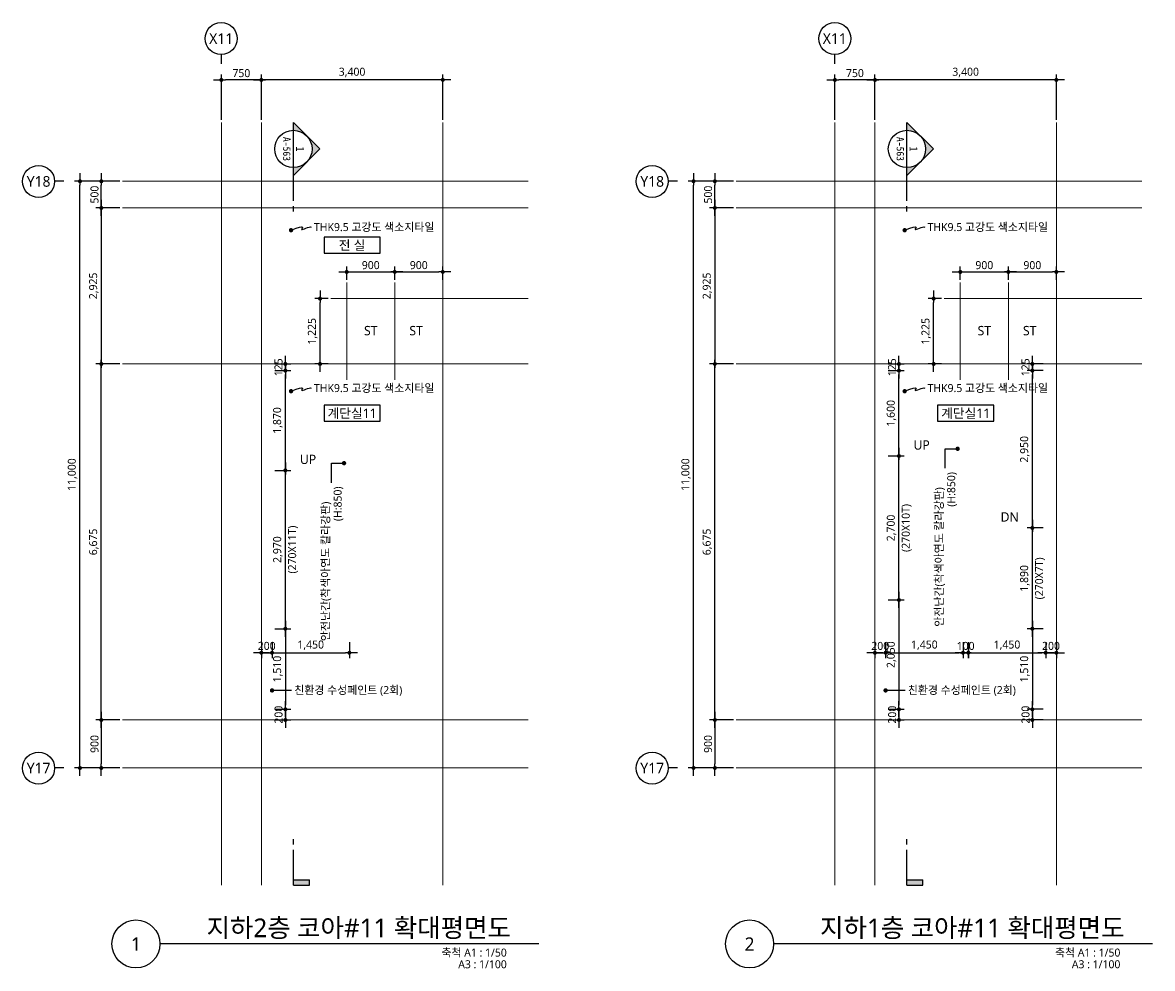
# Model space of a CAD drawing. Header units: millimetres. Extents: x 1467181 to 1850972, y 836037 to 895281.
# Drawn here: x 1597798 to 1618973, y 837511 to 855244 of the extents above; entities that cross this region are included whole.
import ezdxf
from ezdxf.enums import TextEntityAlignment as Align

# ---------------------------------------------------------------- set-up
doc = ezdxf.new("R2010")
doc.units = ezdxf.units.MM
doc.header["$MEASUREMENT"] = 0
doc.linetypes.add('CEN', pattern=[62, 60, -1, 0, -1])
doc.layers.get('0').update_dxf_attribs({"linetype": 'CONTINUOUS'})
for name, color, linetype, lineweight in [('A-AXIS-BUBL', 7, 'CONTINUOUS', 25), ('A-CNTL', 1, 'CEN', 15), ('A-DIMS', 7, 'CONTINUOUS', 25), ('A-MKXS-LEAD', 7, 'CONTINUOUS', 25), ('A-MKXS-MAK1', 3, 'CONTINUOUS', 25), ('A-MKXS-TEXT1', 3, 'CONTINUOUS', 25), ('A-MKXS-TEXT2', 7, 'CONTINUOUS', 25), ('A-MKXX-NAME', 3, 'CONTINUOUS', 25), ('A-MKXX-SYMB', 7, 'CONTINUOUS', 25), ('A-XXXX-SYMB', 7, 'CONTINUOUS', 25), ('A-XXXX-TXT1', 3, 'CONTINUOUS', 25), ('A-XXXX-TXT2', 3, 'CONTINUOUS', 25)]:
    doc.layers.add(name, color=color, linetype=linetype, lineweight=lineweight)
doc.styles.add('HY울릉도L', font='')
doc.styles.add('돋움체', font='')
doc.styles.add('맑은고딕', font='malgun.ttf')
doc.styles.get('HY울릉도L').set_extended_font_data('HYwulM')
doc.styles.get('돋움체').set_extended_font_data('DotumChe')
doc.dimstyles.new('CDIM', dxfattribs={"dimtxt": 3, "dimasz": 1.5, "dimexe": 2, "dimexo": 1, "dimgap": 1, "dimtad": 1, "dimdec": 0, "dimrnd": 0.5, "dimzin": 0, "dimdsep": 32, "dimlunit": 6, "dimtxsty": 'HY울릉도L', "dimblk1": '_CIDOT', "dimblk2": '_CIDOT', "dimsah": 1, "dimcen": 5.5, "dimclrd": 2, "dimclre": 2, "dimclrt": 7, "dimadec": 0, "dimazin": 0, "dimtfac": 1, "dimtdec": 0, "dimtix": 1, "dimtmove": 2, "dimatfit": 1, "dimldrblk": '_CIDOT', "dimfxl": 1, "dimtolj": 1, "dimtzin": 0, "dimlwd": -1, "dimarcsym": 0})

# ---------------------------------------------------------------- blocks, each defined once
blk = doc.blocks.new('_CIDOT')
at = {"color": 0, "linetype": 'ByBlock'}
blk.add_line((2, 0), (-1, 0), dxfattribs=at)
at = {"color": 0, "linetype": 'ByBlock', "const_width": 0.5}
blk.add_lwpolyline([(-0.25, 0, 1), (0.25, 0, 1)], format="xyb", close=True, dxfattribs=at)
blk = doc.blocks.new('*D36')
at = {"layer": 'A-DIMS', "lineweight": -2, "transparency": 16777216}
for p, q in [((0, 1150), (0, 2000)), ((750, 1150), (750, 2000))]:
    blk.add_line(p, q, dxfattribs=at)
at = {"layer": 'A-DIMS', "transparency": 16777216}
blk.add_line((675, 1900), (75, 1900), dxfattribs=at)
at = {"layer": 'A-DIMS', "transparency": 16777216, "xscale": 75, "yscale": 75, "zscale": 75, "rotation": 180}
blk.add_blockref('_CIDOT', (0, 1900), dxfattribs=at)
at = {"layer": 'A-DIMS', "transparency": 16777216, "xscale": 75, "yscale": 75, "zscale": 75}
blk.add_blockref('_CIDOT', (750, 1900), dxfattribs=at)
at = {"layer": 'A-DIMS', "color": 3, "transparency": 16777216, "insert": (375, 2027), "char_height": 150, "attachment_point": 5, "style": '맑은고딕'}
blk.add_mtext('\\A1;750', dxfattribs=at)
blk = doc.blocks.new('*D37')
at = {"layer": 'A-DIMS', "lineweight": -2, "transparency": 16777216}
for p, q in [((750, 1150), (750, 2000)), ((4150, 1150), (4150, 2000))]:
    blk.add_line(p, q, dxfattribs=at)
at = {"layer": 'A-DIMS', "transparency": 16777216}
blk.add_line((4075, 1900), (825, 1900), dxfattribs=at)
at = {"layer": 'A-DIMS', "transparency": 16777216, "xscale": 75, "yscale": 75, "zscale": 75, "rotation": 180}
blk.add_blockref('_CIDOT', (750, 1900), dxfattribs=at)
at = {"layer": 'A-DIMS', "transparency": 16777216, "xscale": 75, "yscale": 75, "zscale": 75}
blk.add_blockref('_CIDOT', (4150, 1900), dxfattribs=at)
at = {"layer": 'A-DIMS', "color": 3, "transparency": 16777216, "insert": (2450, 2040), "char_height": 150, "attachment_point": 5, "style": '맑은고딕'}
blk.add_mtext('\\A1;3,400', dxfattribs=at)
blk = doc.blocks.new('*D38')
at = {"layer": 'A-DIMS', "lineweight": -2, "transparency": 16777216}
for p, q in [((-1900, 0), (-2750, 0)), ((-1900, -11000), (-2750, -11000))]:
    blk.add_line(p, q, dxfattribs=at)
at = {"layer": 'A-DIMS', "transparency": 16777216}
blk.add_line((-2650, -10925), (-2650, -75), dxfattribs=at)
at = {"layer": 'A-DIMS', "transparency": 16777216, "xscale": 75, "yscale": 75, "zscale": 75}
for p, rotation in [((-2650, 0), 90), ((-2650, -11000), 270)]:
    blk.add_blockref('_CIDOT', p, dxfattribs=dict(at, rotation=rotation))
at = {"layer": 'A-DIMS', "color": 3, "transparency": 16777216, "insert": (-2790, -5500), "char_height": 150, "attachment_point": 5, "rotation": 90, "style": '맑은고딕'}
blk.add_mtext('\\A1;11,000', dxfattribs=at)
blk = doc.blocks.new('*D39')
at = {"layer": 'A-DIMS', "lineweight": -2, "transparency": 16777216}
for p, q in [((-1900, 0), (-2350, 0)), ((-1900, -500), (-2350, -500))]:
    blk.add_line(p, q, dxfattribs=at)
at = {"layer": 'A-DIMS', "transparency": 16777216}
blk.add_line((-2250, -425), (-2250, -75), dxfattribs=at)
at = {"layer": 'A-DIMS', "transparency": 16777216, "xscale": 75, "yscale": 75, "zscale": 75}
for p, rotation in [((-2250, 0), 90), ((-2250, -500), 270)]:
    blk.add_blockref('_CIDOT', p, dxfattribs=dict(at, rotation=rotation))
at = {"layer": 'A-DIMS', "color": 3, "transparency": 16777216, "insert": (-2377, -250), "char_height": 150, "attachment_point": 5, "rotation": 90, "style": '맑은고딕'}
blk.add_mtext('\\A1;500', dxfattribs=at)
blk = doc.blocks.new('*D40')
at = {"layer": 'A-DIMS', "lineweight": -2, "transparency": 16777216}
for p, q in [((-1900, -500), (-2350, -500)), ((-1900, -3425), (-2350, -3425))]:
    blk.add_line(p, q, dxfattribs=at)
at = {"layer": 'A-DIMS', "transparency": 16777216}
blk.add_line((-2250, -575), (-2250, -3350), dxfattribs=at)
at = {"layer": 'A-DIMS', "transparency": 16777216, "xscale": 75, "yscale": 75, "zscale": 75}
for p, rotation in [((-2250, -500), 90), ((-2250, -3425), 270)]:
    blk.add_blockref('_CIDOT', p, dxfattribs=dict(at, rotation=rotation))
at = {"layer": 'A-DIMS', "color": 3, "transparency": 16777216, "insert": (-2390, -1962), "char_height": 150, "attachment_point": 5, "rotation": 90, "style": '맑은고딕'}
blk.add_mtext('\\A1;2,925', dxfattribs=at)
blk = doc.blocks.new('*D41')
at = {"layer": 'A-DIMS', "lineweight": -2, "transparency": 16777216}
for p, q in [((-1900, -3425), (-2350, -3425)), ((-1900, -10100), (-2350, -10100))]:
    blk.add_line(p, q, dxfattribs=at)
at = {"layer": 'A-DIMS', "transparency": 16777216}
blk.add_line((-2250, -10025), (-2250, -3500), dxfattribs=at)
at = {"layer": 'A-DIMS', "transparency": 16777216, "xscale": 75, "yscale": 75, "zscale": 75}
for p, rotation in [((-2250, -3425), 90), ((-2250, -10100), 270)]:
    blk.add_blockref('_CIDOT', p, dxfattribs=dict(at, rotation=rotation))
at = {"layer": 'A-DIMS', "color": 3, "transparency": 16777216, "insert": (-2390, -6762), "char_height": 150, "attachment_point": 5, "rotation": 90, "style": '맑은고딕'}
blk.add_mtext('\\A1;6,675', dxfattribs=at)
blk = doc.blocks.new('*D42')
at = {"layer": 'A-DIMS', "lineweight": -2, "transparency": 16777216}
for p, q in [((-1900, -10100), (-2350, -10100)), ((-1900, -11000), (-2350, -11000))]:
    blk.add_line(p, q, dxfattribs=at)
at = {"layer": 'A-DIMS', "transparency": 16777216}
blk.add_line((-2250, -10175), (-2250, -10925), dxfattribs=at)
at = {"layer": 'A-DIMS', "transparency": 16777216, "xscale": 75, "yscale": 75, "zscale": 75}
for p, rotation in [((-2250, -10100), 90), ((-2250, -11000), 270)]:
    blk.add_blockref('_CIDOT', p, dxfattribs=dict(at, rotation=rotation))
at = {"layer": 'A-DIMS', "color": 3, "transparency": 16777216, "insert": (-2377, -10550), "char_height": 150, "attachment_point": 5, "rotation": 90, "style": '맑은고딕'}
blk.add_mtext('\\A1;900', dxfattribs=at)
blk = doc.blocks.new('*D43')
at = {"layer": 'A-DIMS', "lineweight": -2, "transparency": 16777216}
for p, q in [((2350, -1850), (2350, -1600)), ((3250, -1850), (3250, -1600))]:
    blk.add_line(p, q, dxfattribs=at)
at = {"layer": 'A-DIMS', "transparency": 16777216}
blk.add_line((2425, -1700), (3175, -1700), dxfattribs=at)
at = {"layer": 'A-DIMS', "transparency": 16777216, "xscale": 75, "yscale": 75, "zscale": 75, "rotation": 180}
blk.add_blockref('_CIDOT', (2350, -1700), dxfattribs=at)
at = {"layer": 'A-DIMS', "transparency": 16777216, "xscale": 75, "yscale": 75, "zscale": 75}
blk.add_blockref('_CIDOT', (3250, -1700), dxfattribs=at)
at = {"layer": 'A-DIMS', "color": 3, "transparency": 16777216, "insert": (2800, -1573), "char_height": 150, "attachment_point": 5, "style": '맑은고딕'}
blk.add_mtext('\\A1;900', dxfattribs=at)
blk = doc.blocks.new('*D44')
at = {"layer": 'A-DIMS', "lineweight": -2, "transparency": 16777216}
for p, q in [((3250, -1850), (3250, -1600)), ((4150, -1850), (4150, -1600))]:
    blk.add_line(p, q, dxfattribs=at)
at = {"layer": 'A-DIMS', "transparency": 16777216}
blk.add_line((3325, -1700), (4075, -1700), dxfattribs=at)
at = {"layer": 'A-DIMS', "transparency": 16777216, "xscale": 75, "yscale": 75, "zscale": 75, "rotation": 180}
blk.add_blockref('_CIDOT', (3250, -1700), dxfattribs=at)
at = {"layer": 'A-DIMS', "transparency": 16777216, "xscale": 75, "yscale": 75, "zscale": 75}
blk.add_blockref('_CIDOT', (4150, -1700), dxfattribs=at)
at = {"layer": 'A-DIMS', "color": 3, "transparency": 16777216, "insert": (3700, -1573), "char_height": 150, "attachment_point": 5, "style": '맑은고딕'}
blk.add_mtext('\\A1;900', dxfattribs=at)
blk = doc.blocks.new('*D45')
at = {"layer": 'A-DIMS', "lineweight": -2, "transparency": 16777216}
for p, q in [((2000, -2200), (1750, -2200)), ((2000, -3425), (1750, -3425))]:
    blk.add_line(p, q, dxfattribs=at)
at = {"layer": 'A-DIMS', "transparency": 16777216}
blk.add_line((1850, -3350), (1850, -2275), dxfattribs=at)
at = {"layer": 'A-DIMS', "transparency": 16777216, "xscale": 75, "yscale": 75, "zscale": 75}
for p, rotation in [((1850, -2200), 90), ((1850, -3425), 270)]:
    blk.add_blockref('_CIDOT', p, dxfattribs=dict(at, rotation=rotation))
at = {"layer": 'A-DIMS', "color": 3, "transparency": 16777216, "insert": (1710, -2813), "char_height": 150, "attachment_point": 5, "rotation": 90, "style": '맑은고딕'}
blk.add_mtext('\\A1;1,225', dxfattribs=at)
blk = doc.blocks.new('CORE 11- 단면')
at = {"layer": 'A-MKXS-MAK1'}
blk.add_hatch(color=256, dxfattribs=at).paths.add_polyline_path([(22637, 13698), (22637, 13798), (22937, 13798), (22937, 13698)])
h = blk.add_hatch(color=256, dxfattribs=at)
h.paths.add_polyline_path([(22442, -7), (22690, 241, 0.414214), (22690, -254)])
h.paths.add_polyline_path([(22690, 241), (22937, 488), (22937, 343, 0.198912)])
h.paths.add_polyline_path([(22690, -254, 0.198912), (22937, -357), (22937, -502)])
for p, q in [((22637, 13798), (22637, 13698)), ((22937, 13798), (22637, 13798)), ((22937, 13798), (22937, 13135)), ((22937, 13698), (22637, 13698)), ((22937, 13035), (22937, 12935)), ((22937, 1166), (22937, 1066)), ((22937, 966), (22937, -502)), ((22937, 488), (22442, -7)), ((22937, -502), (22442, -7))]:
    blk.add_line(p, q, dxfattribs=at)
blk.add_circle((22937, -7), 350, dxfattribs=at)
at = {"layer": 'A-MKXS-TEXT2', "style": '돋움체'}
for s, height, p in [('1', 150, (22812, -7)), ('A-563', 140, (23062, -7))]:
    blk.add_text(s, height=height, rotation=90, dxfattribs=at).set_placement(p, align=Align.MIDDLE)
blk = doc.blocks.new('*D581')
at = {"layer": 'A-DIMS', "lineweight": -2, "transparency": 16777216}
for p, q in [((1602523, 846849), (1602823, 846849)), ((1602523, 843879), (1602823, 843879))]:
    blk.add_line(p, q, dxfattribs=at)
at = {"layer": 'A-DIMS', "transparency": 16777216}
blk.add_line((1602723, 843954), (1602723, 846774), dxfattribs=at)
at = {"layer": 'A-DIMS', "transparency": 16777216, "xscale": 75, "yscale": 75, "zscale": 75}
for p, rotation in [((1602723, 846849), 90), ((1602723, 843879), 270)]:
    blk.add_blockref('_CIDOT', p, dxfattribs=dict(at, rotation=rotation))
at = {"layer": 'A-DIMS', "color": 3, "transparency": 16777216, "char_height": 150, "attachment_point": 5, "rotation": 90, "style": '맑은고딕'}
for s, insert in [('\\A1;(270X11T)', (1602867, 845364)), ('\\A1;2,970', (1602583, 845364))]:
    blk.add_mtext(s, dxfattribs=dict(at, insert=insert))
blk = doc.blocks.new('*D582')
at = {"layer": 'A-DIMS', "lineweight": -2, "transparency": 16777216}
for p, q in [((1602523, 843879), (1602823, 843879)), ((1602523, 842369), (1602823, 842369))]:
    blk.add_line(p, q, dxfattribs=at)
at = {"layer": 'A-DIMS', "transparency": 16777216}
blk.add_line((1602723, 843804), (1602723, 842444), dxfattribs=at)
at = {"layer": 'A-DIMS', "transparency": 16777216, "xscale": 75, "yscale": 75, "zscale": 75}
for p, rotation in [((1602723, 843879), 90), ((1602723, 842369), 270)]:
    blk.add_blockref('_CIDOT', p, dxfattribs=dict(at, rotation=rotation))
at = {"layer": 'A-DIMS', "color": 3, "transparency": 16777216, "insert": (1602582, 843124), "char_height": 150, "attachment_point": 5, "rotation": 90, "style": '맑은고딕'}
blk.add_mtext('\\A1;1,510', dxfattribs=at)
blk = doc.blocks.new('*D583')
at = {"layer": 'A-DIMS', "lineweight": -2, "transparency": 16777216}
for p, q in [((1602523, 848719), (1602823, 848719)), ((1602523, 846849), (1602823, 846849))]:
    blk.add_line(p, q, dxfattribs=at)
at = {"layer": 'A-DIMS', "transparency": 16777216}
blk.add_line((1602723, 846924), (1602723, 848644), dxfattribs=at)
at = {"layer": 'A-DIMS', "transparency": 16777216, "xscale": 75, "yscale": 75, "zscale": 75}
for p, rotation in [((1602723, 848719), 90), ((1602723, 846849), 270)]:
    blk.add_blockref('_CIDOT', p, dxfattribs=dict(at, rotation=rotation))
at = {"layer": 'A-DIMS', "color": 3, "transparency": 16777216, "insert": (1602582, 847784), "char_height": 150, "attachment_point": 5, "rotation": 90, "style": '맑은고딕'}
blk.add_mtext('\\A1;1,870', dxfattribs=at)
blk = doc.blocks.new('*D584')
at = {"layer": 'A-DIMS', "transparency": 16777216}
for p, q in [((1602723, 848919), (1602723, 848994)), ((1602723, 848719), (1602723, 848844)), ((1602723, 848644), (1602723, 848569))]:
    blk.add_line(p, q, dxfattribs=at)
at = {"layer": 'A-DIMS', "lineweight": -2, "transparency": 16777216}
for p, q in [((1602523, 848844), (1602823, 848844)), ((1602523, 848719), (1602823, 848719))]:
    blk.add_line(p, q, dxfattribs=at)
at = {"layer": 'A-DIMS', "transparency": 16777216, "xscale": 75, "yscale": 75, "zscale": 75}
for p, rotation in [((1602723, 848844), 270), ((1602723, 848719), 90)]:
    blk.add_blockref('_CIDOT', p, dxfattribs=dict(at, rotation=rotation))
at = {"layer": 'A-DIMS', "color": 3, "transparency": 16777216, "insert": (1602595, 848782), "char_height": 150, "attachment_point": 5, "rotation": 90, "style": '맑은고딕'}
blk.add_mtext('\\A1;125', dxfattribs=at)
blk = doc.blocks.new('*D585')
at = {"layer": 'A-DIMS', "lineweight": -2, "transparency": 16777216}
for p, q in [((1602473, 843629), (1602473, 843329)), ((1603923, 843629), (1603923, 843329))]:
    blk.add_line(p, q, dxfattribs=at)
at = {"layer": 'A-DIMS', "transparency": 16777216}
blk.add_line((1602548, 843429), (1603848, 843429), dxfattribs=at)
at = {"layer": 'A-DIMS', "transparency": 16777216, "xscale": 75, "yscale": 75, "zscale": 75, "rotation": 180}
blk.add_blockref('_CIDOT', (1602473, 843429), dxfattribs=at)
at = {"layer": 'A-DIMS', "transparency": 16777216, "xscale": 75, "yscale": 75, "zscale": 75}
blk.add_blockref('_CIDOT', (1603923, 843429), dxfattribs=at)
at = {"layer": 'A-DIMS', "color": 3, "transparency": 16777216, "insert": (1603198, 843570), "char_height": 150, "attachment_point": 5, "style": '맑은고딕'}
blk.add_mtext('\\A1;1,450', dxfattribs=at)
blk = doc.blocks.new('*D586')
at = {"layer": 'A-DIMS', "lineweight": -2, "transparency": 16777216}
for p, q in [((1602273, 843629), (1602273, 843329)), ((1602473, 843629), (1602473, 843329))]:
    blk.add_line(p, q, dxfattribs=at)
at = {"layer": 'A-DIMS', "transparency": 16777216}
for p, q in [((1602198, 843429), (1602123, 843429)), ((1602273, 843429), (1602473, 843429)), ((1602548, 843429), (1602623, 843429))]:
    blk.add_line(p, q, dxfattribs=at)
at = {"layer": 'A-DIMS', "transparency": 16777216, "xscale": 75, "yscale": 75, "zscale": 75}
blk.add_blockref('_CIDOT', (1602273, 843429), dxfattribs=at)
at = {"layer": 'A-DIMS', "transparency": 16777216, "xscale": 75, "yscale": 75, "zscale": 75, "rotation": 180}
blk.add_blockref('_CIDOT', (1602473, 843429), dxfattribs=at)
at = {"layer": 'A-DIMS', "color": 3, "transparency": 16777216, "insert": (1602373, 843557), "char_height": 150, "attachment_point": 5, "style": '맑은고딕'}
blk.add_mtext('\\A1;200', dxfattribs=at)
blk = doc.blocks.new('*D588')
at = {"layer": 'A-DIMS', "lineweight": -2, "transparency": 16777216}
for p, q in [((1614023, 847119), (1614323, 847119)), ((1614023, 844419), (1614323, 844419))]:
    blk.add_line(p, q, dxfattribs=at)
at = {"layer": 'A-DIMS', "transparency": 16777216}
blk.add_line((1614223, 844494), (1614223, 847044), dxfattribs=at)
at = {"layer": 'A-DIMS', "transparency": 16777216, "xscale": 75, "yscale": 75, "zscale": 75}
for p, rotation in [((1614223, 847119), 90), ((1614223, 844419), 270)]:
    blk.add_blockref('_CIDOT', p, dxfattribs=dict(at, rotation=rotation))
at = {"layer": 'A-DIMS', "color": 3, "transparency": 16777216, "char_height": 150, "attachment_point": 5, "rotation": 90, "style": '맑은고딕'}
for s, insert in [('\\A1;(270X10T)', (1614367, 845769)), ('\\A1;2,700', (1614083, 845769))]:
    blk.add_mtext(s, dxfattribs=dict(at, insert=insert))
blk = doc.blocks.new('*D589')
at = {"layer": 'A-DIMS', "lineweight": -2, "transparency": 16777216}
for p, q in [((1614023, 844419), (1614323, 844419)), ((1614023, 842369), (1614323, 842369))]:
    blk.add_line(p, q, dxfattribs=at)
at = {"layer": 'A-DIMS', "transparency": 16777216}
blk.add_line((1614223, 844344), (1614223, 842444), dxfattribs=at)
at = {"layer": 'A-DIMS', "transparency": 16777216, "xscale": 75, "yscale": 75, "zscale": 75}
for p, rotation in [((1614223, 844419), 90), ((1614223, 842369), 270)]:
    blk.add_blockref('_CIDOT', p, dxfattribs=dict(at, rotation=rotation))
at = {"layer": 'A-DIMS', "color": 3, "transparency": 16777216, "insert": (1614083, 843394), "char_height": 150, "attachment_point": 5, "rotation": 90, "style": '맑은고딕'}
blk.add_mtext('\\A1;2,050', dxfattribs=at)
blk = doc.blocks.new('*D590')
at = {"layer": 'A-DIMS', "lineweight": -2, "transparency": 16777216}
for p, q in [((1614023, 848719), (1614323, 848719)), ((1614023, 847119), (1614323, 847119))]:
    blk.add_line(p, q, dxfattribs=at)
at = {"layer": 'A-DIMS', "transparency": 16777216}
blk.add_line((1614223, 847194), (1614223, 848644), dxfattribs=at)
at = {"layer": 'A-DIMS', "transparency": 16777216, "xscale": 75, "yscale": 75, "zscale": 75}
for p, rotation in [((1614223, 848719), 90), ((1614223, 847119), 270)]:
    blk.add_blockref('_CIDOT', p, dxfattribs=dict(at, rotation=rotation))
at = {"layer": 'A-DIMS', "color": 3, "transparency": 16777216, "insert": (1614083, 847919), "char_height": 150, "attachment_point": 5, "rotation": 90, "style": '맑은고딕'}
blk.add_mtext('\\A1;1,600', dxfattribs=at)
blk = doc.blocks.new('*D591')
at = {"layer": 'A-DIMS', "transparency": 16777216}
for p, q in [((1614223, 848919), (1614223, 848994)), ((1614223, 848719), (1614223, 848844)), ((1614223, 848644), (1614223, 848569))]:
    blk.add_line(p, q, dxfattribs=at)
at = {"layer": 'A-DIMS', "lineweight": -2, "transparency": 16777216}
for p, q in [((1614023, 848844), (1614323, 848844)), ((1614023, 848719), (1614323, 848719))]:
    blk.add_line(p, q, dxfattribs=at)
at = {"layer": 'A-DIMS', "transparency": 16777216, "xscale": 75, "yscale": 75, "zscale": 75}
for p, rotation in [((1614223, 848844), 270), ((1614223, 848719), 90)]:
    blk.add_blockref('_CIDOT', p, dxfattribs=dict(at, rotation=rotation))
at = {"layer": 'A-DIMS', "color": 3, "transparency": 16777216, "insert": (1614095, 848782), "char_height": 150, "attachment_point": 5, "rotation": 90, "style": '맑은고딕'}
blk.add_mtext('\\A1;125', dxfattribs=at)
blk = doc.blocks.new('*D592')
at = {"layer": 'A-DIMS', "lineweight": -2, "transparency": 16777216}
for p, q in [((1614023, 842369), (1614323, 842369)), ((1614023, 842169), (1614323, 842169))]:
    blk.add_line(p, q, dxfattribs=at)
at = {"layer": 'A-DIMS', "transparency": 16777216}
for p, q in [((1614223, 842444), (1614223, 842519)), ((1614223, 842369), (1614223, 842169)), ((1614223, 842094), (1614223, 842019))]:
    blk.add_line(p, q, dxfattribs=at)
at = {"layer": 'A-DIMS', "transparency": 16777216, "xscale": 75, "yscale": 75, "zscale": 75}
for p, rotation in [((1614223, 842369), 270), ((1614223, 842169), 90)]:
    blk.add_blockref('_CIDOT', p, dxfattribs=dict(at, rotation=rotation))
at = {"layer": 'A-DIMS', "color": 3, "transparency": 16777216, "insert": (1614096, 842269), "char_height": 150, "attachment_point": 5, "rotation": 90, "style": '맑은고딕'}
blk.add_mtext('\\A1;200', dxfattribs=at)
blk = doc.blocks.new('*D593')
at = {"layer": 'A-DIMS', "lineweight": -2, "transparency": 16777216}
for p, q in [((1613974, 843629), (1613974, 843329)), ((1615424, 843629), (1615424, 843329))]:
    blk.add_line(p, q, dxfattribs=at)
at = {"layer": 'A-DIMS', "transparency": 16777216}
blk.add_line((1614049, 843429), (1615349, 843429), dxfattribs=at)
at = {"layer": 'A-DIMS', "transparency": 16777216, "xscale": 75, "yscale": 75, "zscale": 75, "rotation": 180}
blk.add_blockref('_CIDOT', (1613974, 843429), dxfattribs=at)
at = {"layer": 'A-DIMS', "transparency": 16777216, "xscale": 75, "yscale": 75, "zscale": 75}
blk.add_blockref('_CIDOT', (1615424, 843429), dxfattribs=at)
at = {"layer": 'A-DIMS', "color": 3, "transparency": 16777216, "insert": (1614699, 843570), "char_height": 150, "attachment_point": 5, "style": '맑은고딕'}
blk.add_mtext('\\A1;1,450', dxfattribs=at)
blk = doc.blocks.new('*D594')
at = {"layer": 'A-DIMS', "lineweight": -2, "transparency": 16777216}
for p, q in [((1613773, 843629), (1613773, 843329)), ((1613973, 843629), (1613973, 843329))]:
    blk.add_line(p, q, dxfattribs=at)
at = {"layer": 'A-DIMS', "transparency": 16777216}
for p, q in [((1613698, 843429), (1613623, 843429)), ((1613773, 843429), (1613973, 843429)), ((1614048, 843429), (1614123, 843429))]:
    blk.add_line(p, q, dxfattribs=at)
at = {"layer": 'A-DIMS', "transparency": 16777216, "xscale": 75, "yscale": 75, "zscale": 75}
blk.add_blockref('_CIDOT', (1613773, 843429), dxfattribs=at)
at = {"layer": 'A-DIMS', "transparency": 16777216, "xscale": 75, "yscale": 75, "zscale": 75, "rotation": 180}
blk.add_blockref('_CIDOT', (1613973, 843429), dxfattribs=at)
at = {"layer": 'A-DIMS', "color": 3, "transparency": 16777216, "insert": (1613873, 843557), "char_height": 150, "attachment_point": 5, "style": '맑은고딕'}
blk.add_mtext('\\A1;200', dxfattribs=at)
blk = doc.blocks.new('*D595')
at = {"layer": 'A-DIMS', "lineweight": -2, "transparency": 16777216}
for p, q in [((1615524, 843629), (1615524, 843329)), ((1616973, 843629), (1616973, 843329))]:
    blk.add_line(p, q, dxfattribs=at)
at = {"layer": 'A-DIMS', "transparency": 16777216}
blk.add_line((1615599, 843429), (1616898, 843429), dxfattribs=at)
at = {"layer": 'A-DIMS', "transparency": 16777216, "xscale": 75, "yscale": 75, "zscale": 75, "rotation": 180}
blk.add_blockref('_CIDOT', (1615524, 843429), dxfattribs=at)
at = {"layer": 'A-DIMS', "transparency": 16777216, "xscale": 75, "yscale": 75, "zscale": 75}
blk.add_blockref('_CIDOT', (1616973, 843429), dxfattribs=at)
at = {"layer": 'A-DIMS', "color": 3, "transparency": 16777216, "insert": (1616248, 843570), "char_height": 150, "attachment_point": 5, "style": '맑은고딕'}
blk.add_mtext('\\A1;1,450', dxfattribs=at)
blk = doc.blocks.new('*D596')
at = {"layer": 'A-DIMS', "lineweight": -2, "transparency": 16777216}
for p, q in [((1615424, 843629), (1615424, 843329)), ((1615523, 843629), (1615523, 843329))]:
    blk.add_line(p, q, dxfattribs=at)
at = {"layer": 'A-DIMS', "transparency": 16777216}
for p, q in [((1615349, 843429), (1615274, 843429)), ((1615424, 843429), (1615523, 843429)), ((1615598, 843429), (1615673, 843429))]:
    blk.add_line(p, q, dxfattribs=at)
at = {"layer": 'A-DIMS', "transparency": 16777216, "xscale": 75, "yscale": 75, "zscale": 75}
blk.add_blockref('_CIDOT', (1615424, 843429), dxfattribs=at)
at = {"layer": 'A-DIMS', "transparency": 16777216, "xscale": 75, "yscale": 75, "zscale": 75, "rotation": 180}
blk.add_blockref('_CIDOT', (1615523, 843429), dxfattribs=at)
at = {"layer": 'A-DIMS', "color": 3, "transparency": 16777216, "insert": (1615473, 843557), "char_height": 150, "attachment_point": 5, "style": '맑은고딕'}
blk.add_mtext('\\A1;100', dxfattribs=at)
blk = doc.blocks.new('*D597')
at = {"layer": 'A-DIMS', "lineweight": -2, "transparency": 16777216}
for p, q in [((1616973, 843629), (1616973, 843329)), ((1617173, 843629), (1617173, 843329))]:
    blk.add_line(p, q, dxfattribs=at)
at = {"layer": 'A-DIMS', "transparency": 16777216}
for p, q in [((1616898, 843429), (1616823, 843429)), ((1616973, 843429), (1617173, 843429)), ((1617248, 843429), (1617323, 843429))]:
    blk.add_line(p, q, dxfattribs=at)
at = {"layer": 'A-DIMS', "transparency": 16777216, "xscale": 75, "yscale": 75, "zscale": 75}
blk.add_blockref('_CIDOT', (1616973, 843429), dxfattribs=at)
at = {"layer": 'A-DIMS', "transparency": 16777216, "xscale": 75, "yscale": 75, "zscale": 75, "rotation": 180}
blk.add_blockref('_CIDOT', (1617173, 843429), dxfattribs=at)
at = {"layer": 'A-DIMS', "color": 3, "transparency": 16777216, "insert": (1617073, 843557), "char_height": 150, "attachment_point": 5, "style": '맑은고딕'}
blk.add_mtext('\\A1;200', dxfattribs=at)
blk = doc.blocks.new('*D598')
at = {"layer": 'A-DIMS', "lineweight": -2, "transparency": 16777216}
for p, q in [((1616923, 845769), (1616623, 845769)), ((1616923, 843879), (1616623, 843879))]:
    blk.add_line(p, q, dxfattribs=at)
at = {"layer": 'A-DIMS', "transparency": 16777216}
blk.add_line((1616723, 843954), (1616723, 845694), dxfattribs=at)
at = {"layer": 'A-DIMS', "transparency": 16777216, "xscale": 75, "yscale": 75, "zscale": 75}
for p, rotation in [((1616723, 845769), 90), ((1616723, 843879), 270)]:
    blk.add_blockref('_CIDOT', p, dxfattribs=dict(at, rotation=rotation))
at = {"layer": 'A-DIMS', "color": 3, "transparency": 16777216, "char_height": 150, "attachment_point": 5, "rotation": 90, "style": '맑은고딕'}
for s, insert in [('\\A1;(270X7T)', (1616866, 844824)), ('\\A1;1,890', (1616583, 844824))]:
    blk.add_mtext(s, dxfattribs=dict(at, insert=insert))
blk = doc.blocks.new('*D599')
at = {"layer": 'A-DIMS', "lineweight": -2, "transparency": 16777216}
for p, q in [((1616923, 843879), (1616623, 843879)), ((1616923, 842369), (1616623, 842369))]:
    blk.add_line(p, q, dxfattribs=at)
at = {"layer": 'A-DIMS', "transparency": 16777216}
blk.add_line((1616723, 843804), (1616723, 842444), dxfattribs=at)
at = {"layer": 'A-DIMS', "transparency": 16777216, "xscale": 75, "yscale": 75, "zscale": 75}
for p, rotation in [((1616723, 843879), 90), ((1616723, 842369), 270)]:
    blk.add_blockref('_CIDOT', p, dxfattribs=dict(at, rotation=rotation))
at = {"layer": 'A-DIMS', "color": 3, "transparency": 16777216, "insert": (1616583, 843124), "char_height": 150, "attachment_point": 5, "rotation": 90, "style": '맑은고딕'}
blk.add_mtext('\\A1;1,510', dxfattribs=at)
blk = doc.blocks.new('*D600')
at = {"layer": 'A-DIMS', "lineweight": -2, "transparency": 16777216}
for p, q in [((1616923, 848719), (1616623, 848719)), ((1616923, 845769), (1616623, 845769))]:
    blk.add_line(p, q, dxfattribs=at)
at = {"layer": 'A-DIMS', "transparency": 16777216}
blk.add_line((1616723, 845844), (1616723, 848644), dxfattribs=at)
at = {"layer": 'A-DIMS', "transparency": 16777216, "xscale": 75, "yscale": 75, "zscale": 75}
for p, rotation in [((1616723, 848719), 90), ((1616723, 845769), 270)]:
    blk.add_blockref('_CIDOT', p, dxfattribs=dict(at, rotation=rotation))
at = {"layer": 'A-DIMS', "color": 3, "transparency": 16777216, "insert": (1616583, 847244), "char_height": 150, "attachment_point": 5, "rotation": 90, "style": '맑은고딕'}
blk.add_mtext('\\A1;2,950', dxfattribs=at)
blk = doc.blocks.new('*D601')
at = {"layer": 'A-DIMS', "transparency": 16777216}
for p, q in [((1616723, 848919), (1616723, 848994)), ((1616723, 848719), (1616723, 848844)), ((1616723, 848644), (1616723, 848569))]:
    blk.add_line(p, q, dxfattribs=at)
at = {"layer": 'A-DIMS', "lineweight": -2, "transparency": 16777216}
for p, q in [((1616923, 848844), (1616623, 848844)), ((1616923, 848719), (1616623, 848719))]:
    blk.add_line(p, q, dxfattribs=at)
at = {"layer": 'A-DIMS', "transparency": 16777216, "xscale": 75, "yscale": 75, "zscale": 75}
for p, rotation in [((1616723, 848844), 270), ((1616723, 848719), 90)]:
    blk.add_blockref('_CIDOT', p, dxfattribs=dict(at, rotation=rotation))
at = {"layer": 'A-DIMS', "color": 3, "transparency": 16777216, "insert": (1616595, 848782), "char_height": 150, "attachment_point": 5, "rotation": 90, "style": '맑은고딕'}
blk.add_mtext('\\A1;125', dxfattribs=at)
blk = doc.blocks.new('*D602')
at = {"layer": 'A-DIMS', "lineweight": -2, "transparency": 16777216}
for p, q in [((1616923, 842369), (1616623, 842369)), ((1616923, 842169), (1616623, 842169))]:
    blk.add_line(p, q, dxfattribs=at)
at = {"layer": 'A-DIMS', "transparency": 16777216}
for p, q in [((1616723, 842444), (1616723, 842519)), ((1616723, 842369), (1616723, 842169)), ((1616723, 842094), (1616723, 842019))]:
    blk.add_line(p, q, dxfattribs=at)
at = {"layer": 'A-DIMS', "transparency": 16777216, "xscale": 75, "yscale": 75, "zscale": 75}
for p, rotation in [((1616723, 842369), 270), ((1616723, 842169), 90)]:
    blk.add_blockref('_CIDOT', p, dxfattribs=dict(at, rotation=rotation))
at = {"layer": 'A-DIMS', "color": 3, "transparency": 16777216, "insert": (1616596, 842269), "char_height": 150, "attachment_point": 5, "rotation": 90, "style": '맑은고딕'}
blk.add_mtext('\\A1;200', dxfattribs=at)
blk = doc.blocks.new('*D663')
at = {"layer": 'A-DIMS', "lineweight": -2, "transparency": 16777216}
for p, q in [((1602523, 842369), (1602823, 842369)), ((1602523, 842169), (1602823, 842169))]:
    blk.add_line(p, q, dxfattribs=at)
at = {"layer": 'A-DIMS', "transparency": 16777216}
for p, q in [((1602723, 842444), (1602723, 842519)), ((1602723, 842369), (1602723, 842169)), ((1602723, 842094), (1602723, 842019))]:
    blk.add_line(p, q, dxfattribs=at)
at = {"layer": 'A-DIMS', "transparency": 16777216, "xscale": 75, "yscale": 75, "zscale": 75}
for p, rotation in [((1602723, 842369), 270), ((1602723, 842169), 90)]:
    blk.add_blockref('_CIDOT', p, dxfattribs=dict(at, rotation=rotation))
at = {"layer": 'A-DIMS', "color": 3, "transparency": 16777216, "insert": (1602596, 842269), "char_height": 150, "attachment_point": 5, "rotation": 90, "style": '맑은고딕'}
blk.add_mtext('\\A1;200', dxfattribs=at)
blk = doc.blocks.new('CORE11_GRID')
at = {"layer": 'A-AXIS-BUBL', "ltscale": 0.2}
for p, q in [((0, 2200), (0, 2375)), ((-2950, 0), (-3125, 0)), ((-2950, -11000), (-3125, -11000))]:
    blk.add_line(p, q, dxfattribs=at)
for centre in [(-2.9, 2675), (-3425, -2.9), (-3425, -11002.9)]:
    blk.add_circle(centre, 300, dxfattribs=at)
at = {"layer": 'A-CNTL'}
for p, q in [((0, -13200), (0, 1100)), ((750, -13200), (750, 1100)), ((4150, -13200), (4150, 1100)), ((-1850, 0), (5750, 0)), ((-1850, -500), (5750, -500)), ((2350, -3725), (2350, -1900)), ((3250, -3725), (3250, -1900)), ((5750, -2200), (2050, -2200)), ((-1850, -3425), (5750, -3425)), ((-1850, -10100), (5750, -10100)), ((-1850, -11000), (5750, -11000))]:
    blk.add_line(p, q, dxfattribs=at)
at = {"layer": 'A-XXXX-TXT2', "ltscale": 0.2, "style": '맑은고딕'}
for s, p in [('X11', (-2.9, 2675)), ('Y18', (-3425, -2.9)), ('Y17', (-3425, -11002.9))]:
    blk.add_text(s, height=200, dxfattribs=at).set_placement(p, align=Align.MIDDLE)
at = {"layer": 'A-DIMS'}
for base, p1, p2, angle, picture, middle in [((0, 1900), (750, 1100), (0, 1100), 180, '*D36', (375, 2027.5)), ((750, 1900), (4150, 1100), (750, 1100), 180, '*D37', (2450, 2040.1)), ((-2650, 0), (-1850, -11000), (-1850, 0), 270, '*D38', (-2790.5, -5500)), ((-2250, 0), (-1850, -500), (-1850, 0), 270, '*D39', (-2377.5, -250)), ((-2250, -3425), (-1850, -500), (-1850, -3425), 90, '*D40', (-2390.1, -1962.5)), ((3250, -1700), (2350, -1900), (3250, -1900), 180, '*D43', (2800, -1572.5)), ((4150, -1700), (3250, -1900), (4150, -1900), 180, '*D44', (3700, -1572.5)), ((1850, -2200), (2050, -3425), (2050, -2200), 270, '*D45', (1709.5, -2812.5)), ((-2250, -3425), (-1850, -10100), (-1850, -3425), 270, '*D41', (-2390.1, -6762.5)), ((-2250, -11000), (-1850, -10100), (-1850, -11000), 90, '*D42', (-2377.5, -10550))]:
    dim = blk.add_linear_dim(base=base, p1=p1, p2=p2, angle=angle, dimstyle='CDIM', override={"dimscale": 50, "dimtxsty": '맑은고딕', "dimclrd": 256, "dimclre": 256, "dimclrt": 3}, dxfattribs=at)
    dim.commit()
    dim.dimension.update_dxf_attribs({"geometry": picture, "text_midpoint": middle})

msp = doc.modelspace()

# ---------------------------------------------------------------- linework, layer by layer
at = {"layer": 'A-MKXS-LEAD', "const_width": 40}
for points in [[(1602809.3, 851353.7, 1), (1602850.8, 851349.6, 1)], [(1614309.3, 851353.7, 1), (1614350.8, 851349.6, 1)], [(1602809.3, 848335.4, 1), (1602850.8, 848331.2, 1)], [(1614309.3, 848335.4, 1), (1614350.8, 848331.2, 1)], [(1615321.2, 847233.6, 1), (1615325.3, 847275.1, 1)], [(1603821.2, 846963.6, 1), (1603825.3, 847005.1, 1)], [(1602452.3, 842721.9, -1), (1602493.7, 842726, -1)], [(1613952.3, 842721.9, -1), (1613993.7, 842726, -1)]]:
    msp.add_lwpolyline(points, format="xyb", close=True, dxfattribs=at)
at = {"layer": 'A-MKXS-LEAD'}
for points in [[(1602829.2, 851351.3), (1602927, 851388.2), (1602990.7, 851408.1), (1603026.9, 851414.5), (1603042.3, 851411), (1603043.5, 851401.1), (1603037, 851388.3), (1603029.4, 851376.1), (1603027.5, 851368.1), (1603036.1, 851366.7), (1603054.3, 851371.1), (1603079.1, 851379.4), (1603108, 851389.5), (1603138.2, 851399.6), (1603167, 851407.7), (1603191.7, 851412), (1603209.6, 851410.6)], [(1614329.2, 851351.3), (1614427, 851388.2), (1614490.7, 851408.1), (1614526.9, 851414.5), (1614542.3, 851411), (1614543.5, 851401.1), (1614537, 851388.3), (1614529.4, 851376.1), (1614527.5, 851368.1), (1614536.1, 851366.7), (1614554.3, 851371.1), (1614579.1, 851379.4), (1614608, 851389.5), (1614638.2, 851399.6), (1614667, 851407.7), (1614691.7, 851412), (1614709.6, 851410.6)], [(1602829.2, 848333), (1602927, 848369.8), (1602990.7, 848389.7), (1603026.9, 848396.2), (1603042.3, 848392.7), (1603043.5, 848382.8), (1603037, 848370), (1603029.4, 848357.8), (1603027.5, 848349.7), (1603036.1, 848348.4), (1603054.3, 848352.8), (1603079.1, 848361), (1603108, 848371.1), (1603138.2, 848381.2), (1603167, 848389.4), (1603191.7, 848393.7), (1603209.6, 848392.2)], [(1614329.2, 848333), (1614427, 848369.8), (1614490.7, 848389.7), (1614526.9, 848396.2), (1614542.3, 848392.7), (1614543.5, 848382.8), (1614537, 848370), (1614529.4, 848357.8), (1614527.5, 848349.7), (1614536.1, 848348.4), (1614554.3, 848352.8), (1614579.1, 848361), (1614608, 848371.1), (1614638.2, 848381.2), (1614667, 848389.4), (1614691.7, 848393.7), (1614709.6, 848392.2)], [(1615089.5, 846887.3), (1615089.5, 847254.4), (1615323.3, 847254.4)], [(1603589.5, 846617.3), (1603589.5, 846984.4), (1603823.3, 846984.4)], [(1602840, 842723.9), (1602473, 842723.9), (1602473, 842723.9)], [(1614340, 842723.9), (1613973, 842723.9), (1613973, 842723.9)]]:
    msp.add_lwpolyline(points, dxfattribs=at)
at = {"layer": 'A-MKXX-SYMB'}
for points in [[(1604498.2, 851219.4), (1603448.2, 851219.4), (1603448.2, 850919.4), (1604498.2, 850919.4)], [(1604498.2, 848069.4), (1603448.2, 848069.4), (1603448.2, 847769.4), (1604498.2, 847769.4)], [(1615998.2, 848069.4), (1614948.2, 848069.4), (1614948.2, 847769.4), (1615998.2, 847769.4)]]:
    msp.add_lwpolyline(points, close=True, dxfattribs=at)
at = {"layer": 'A-XXXX-SYMB'}
for p, q in [((1607473.2, 837969.4), (1600373.2, 837969.4)), ((1618973.2, 837969.4), (1611873.2, 837969.4))]:
    msp.add_line(p, q, dxfattribs=at)
for centre in [(1599923.2, 837969.4), (1611423.2, 837969.4)]:
    msp.add_circle(centre, 450, dxfattribs=at)

# ---------------------------------------------------------------- block references
at = {"layer": 'A-DIMS'}
for p in [(1601523.2, 852269.4), (1613023.2, 852269.4)]:
    msp.add_blockref('CORE11_GRID', p, dxfattribs=at)
at = {"layer": 'A-DIMS', "rotation": 180}
for p in [(1625810.6, 852867.8), (1637310.6, 852867.8)]:
    msp.add_blockref('CORE 11- 단면', p, dxfattribs=at)

# ---------------------------------------------------------------- texts
at = {"layer": 'A-MKXS-TEXT1', "style": '맑은고딕'}
for s, p in [('THK9.5 고강도 색소지타일', (1603259.6, 851410.6)), ('THK9.5 고강도 색소지타일', (1614759.6, 851410.6)), ('THK9.5 고강도 색소지타일', (1603259.6, 848392.2)), ('THK9.5 고강도 색소지타일', (1614759.6, 848392.2)), ('친환경 수성페인트 (2회)', (1602890, 842729.7)), ('친환경 수성페인트 (2회)', (1614390, 842729.7))]:
    msp.add_text(s, height=150, dxfattribs=at).set_placement(p, align=Align.MIDDLE_LEFT)
for s, p in [('(H:850)', (1615202.5, 846167.8)), ('(H:850)', (1603702.5, 845897.8)), ('안전난간(착색아연도 칼라강판)', (1614975, 843917.4)), ('안전난간(착색아연도 칼라강판)', (1603475, 843647.4))]:
    msp.add_text(s, height=150, rotation=90, dxfattribs=at).set_placement(p, align=Align.MIDDLE_LEFT)
at = {"layer": 'A-MKXX-NAME', "style": '맑은고딕'}
for s, p in [('전 실', (1603973.2, 851069.4)), ('ST', (1604323.2, 849469.4)), ('ST', (1605173.2, 849469.4)), ('ST', (1615823.2, 849469.4)), ('ST', (1616673.2, 849469.4)), ('계단실11', (1603973.2, 847919.4)), ('계단실11', (1615473.2, 847919.4)), ('UP', (1614648.5, 847325.5)), ('UP', (1603148.3, 847055.5)), ('DN', (1616298.5, 845975.5))]:
    msp.add_text(s, height=175, dxfattribs=at).set_placement(p, align=Align.MIDDLE_CENTER)
at = {"layer": 'A-XXXX-TXT1', "style": '맑은고딕'}
for s, p in [('지하2층 코아#11 확대평면도', (1606951.2, 837992)), ('지하1층 코아#11 확대평면도', (1618451.2, 837992))]:
    msp.add_text(s, height=350, dxfattribs=at).set_placement(p, align=Align.BOTTOM_RIGHT)
for s, p in [('1', (1599923.2, 837969.4)), ('2', (1611423.2, 837969.4))]:
    msp.add_text(s, height=250, dxfattribs=at).set_placement(p, align=Align.MIDDLE)
for s, p in [('축척 A1 : 1/50', (1606873.4, 837883.2)), ('축척 A1 : 1/50', (1618373.4, 837883.2)), ('A3 : 1/100', (1606873.4, 837664.3)), ('A3 : 1/100', (1618373.4, 837664.3))]:
    msp.add_text(s, height=150, dxfattribs=at).set_placement(p, align=Align.TOP_RIGHT)

# ---------------------------------------------------------------- dimensions: what is measured, and where the dimension line sits
at = {"layer": 'A-DIMS'}
for base, p1, p2, text, picture, middle in [((1602723, 848844.4), (1602473, 848719.4), (1602473, 848844.4), '<>\\X', '*D584', (1602723, 848781.9)), ((1614223.3, 848844.4), (1613973.3, 848719.4), (1613973.3, 848844.4), '<>\\X', '*D591', (1614223.3, 848781.9)), ((1616723.2, 848844.4), (1616973.2, 848719.4), (1616973.2, 848844.4), '<>\\X', '*D601', (1616723.2, 848781.9)), ((1602723, 848719.4), (1602473, 846849.4), (1602473, 848719.4), '<>\\X', '*D583', (1602723, 847784.4)), ((1614223.3, 848719.4), (1613973.2, 847119.4), (1613973.3, 848719.4), '<>\\X', '*D590', (1614223.3, 847919.4)), ((1616723.2, 848719.4), (1616973.2, 845769.4), (1616973.2, 848719.4), '<>\\X', '*D600', (1616723.2, 847244.4)), ((1614223.2, 847119.4), (1613973.2, 844419.4), (1613973.2, 847119.4), '<>\\X(270X10T)', '*D588', (1614223.2, 845769.4)), ((1602723, 846849.4), (1602473, 843879.4), (1602473, 846849.4), '<>\\X(270X11T)', '*D581', (1602723, 845364.4)), ((1616723.2, 845769.4), (1616973.2, 843879.4), (1616973.2, 845769.4), '<>\\X(270X7T)', '*D598', (1616723.2, 844824.4))]:
    dim = msp.add_linear_dim(base=base, p1=p1, p2=p2, angle=270, text=text, dimstyle='CDIM', override={"dimscale": 50, "dimtxsty": '맑은고딕', "dimclrd": 256, "dimclre": 256, "dimclrt": 3}, dxfattribs=at)
    dim.commit()
    dim.dimension.update_dxf_attribs({"geometry": picture, "text_midpoint": middle})
for base, p1, p2, angle, picture, middle in [((1614223.3, 842369.4), (1613973.2, 844419.4), (1613973.2, 842369.4), 270, '*D589', (1614083.2, 843394.4)), ((1602723, 842369.4), (1602473, 843879.4), (1602473, 842369.4), 270, '*D582', (1602582.5, 843124.4)), ((1616723.2, 842369.4), (1616973.2, 843879.4), (1616973.2, 842369.4), 270, '*D599', (1616582.8, 843124.4)), ((1602473, 843429.4), (1602273, 843679.4), (1602473, 843679.4), 180, '*D586', (1602373, 843556.9)), ((1603923.3, 843429.4), (1602473.3, 843679.4), (1603923.3, 843679.4), 180, '*D585', (1603198.3, 843569.8)), ((1613973.3, 843429.4), (1613773.3, 843679.4), (1613973.3, 843679.4), 180, '*D594', (1613873.3, 843556.9)), ((1615423.5, 843429.4), (1613973.5, 843679.4), (1615423.5, 843679.4), 180, '*D593', (1614698.5, 843569.8)), ((1615523.3, 843429.4), (1615423.5, 843679.4), (1615523.3, 843679.4), 180, '*D596', (1615473.4, 843557.3)), ((1616973.3, 843429.4), (1615523.5, 843679.4), (1616973.3, 843679.4), 180, '*D595', (1616248.4, 843569.8)), ((1617173.2, 843429.4), (1616973.3, 843679.4), (1617173.2, 843679.4), 180, '*D597', (1617073.2, 843556.9)), ((1602723.1, 842169.4), (1602473.1, 842369.4), (1602473.1, 842169.4), 270, '*D663', (1602595.6, 842269.4)), ((1614223.3, 842169.4), (1613973.2, 842369.4), (1613973.2, 842169.4), 270, '*D592', (1614095.8, 842269.4)), ((1616723.2, 842169.4), (1616973.2, 842369.4), (1616973.2, 842169.4), 270, '*D602', (1616595.7, 842269.4))]:
    dim = msp.add_linear_dim(base=base, p1=p1, p2=p2, angle=angle, dimstyle='CDIM', override={"dimscale": 50, "dimtxsty": '맑은고딕', "dimclrd": 256, "dimclre": 256, "dimclrt": 3}, dxfattribs=at)
    dim.commit()
    dim.dimension.update_dxf_attribs({"geometry": picture, "text_midpoint": middle})

doc.saveas('drawing.dxf')
